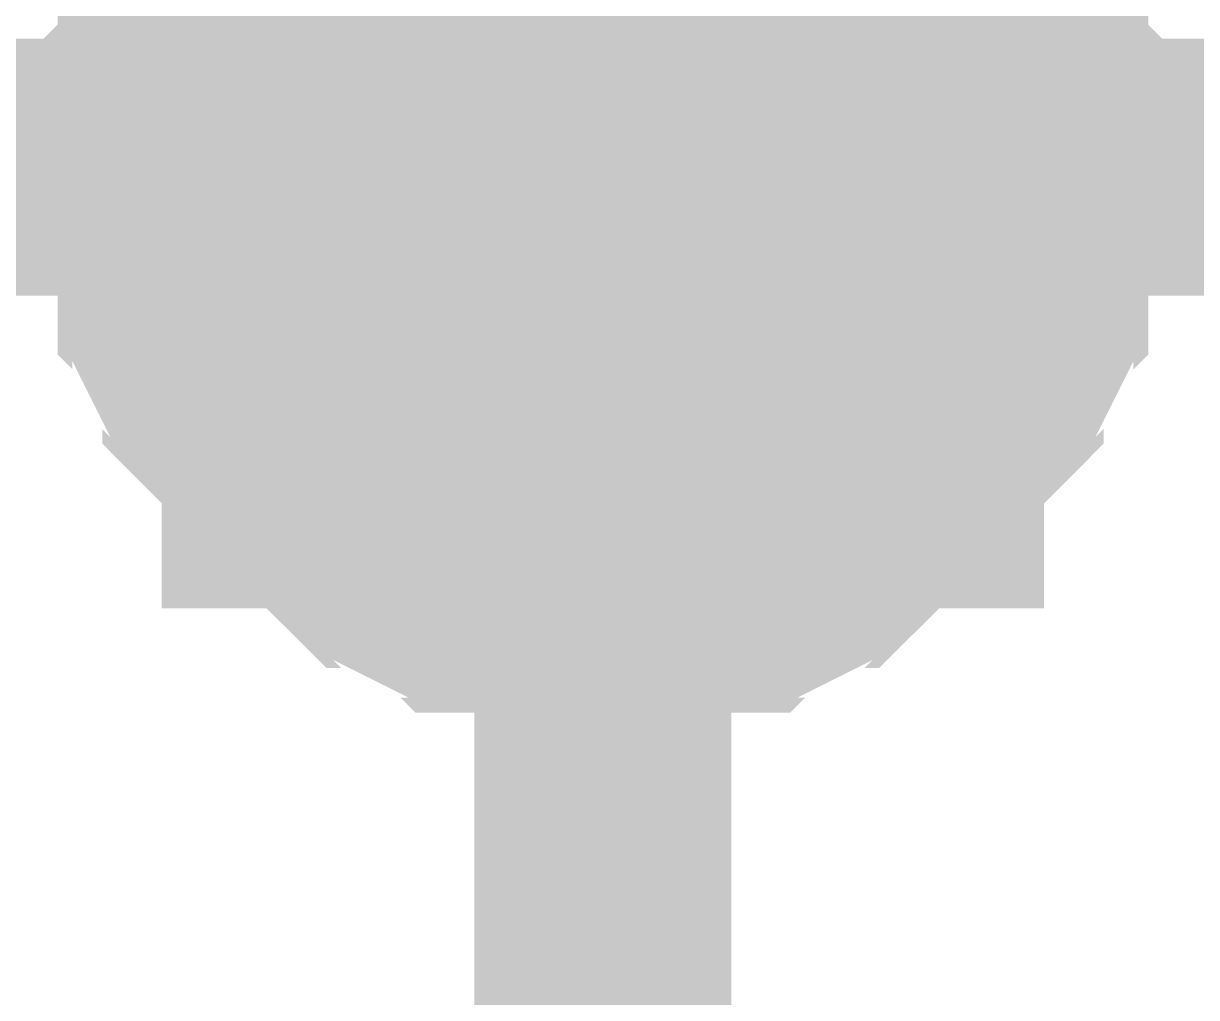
# Model space of a CAD drawing. Extents: x 0 to 594, y 0 to 420.
# Drawn here: x 44.454 to 45.822, y 106.516 to 107.652 of the extents above; entities that cross this region are included whole.
import ezdxf

# ---------------------------------------------------------------- set-up
doc = ezdxf.new("R2010")
doc.units = 0
doc.layers.add('SHEET', color=255, linetype='CONTINUOUS')

msp = doc.modelspace()

# ---------------------------------------------------------------- linework, layer by layer
at = {"layer": 'SHEET'}
for points, const_width in [([(45.13, 107.4843), (45.13, 110.0381)], 0.2997), ([(44.6264, 107.4843), (44.6264, 107.519), (44.6264, 107.5364), (44.6264, 107.5711), (44.6438, 107.5885), (44.6438, 107.6233), (44.6438, 107.6406), (44.6611, 107.658), (44.6611, 107.6928), (44.6785, 107.7101), (44.6959, 107.7275), (44.6959, 107.7622), (44.7132, 107.7796), (44.7306, 107.797), (44.748, 107.8144)], 0.2997), ([(44.6264, 107.4843), (44.6264, 107.519), (44.6264, 107.5364), (44.6264, 107.5711), (44.6438, 107.5885), (44.6438, 107.6233), (44.6438, 107.6406), (44.6611, 107.658), (44.6611, 107.6928), (44.6785, 107.7101), (44.6959, 107.7275), (44.6959, 107.7622), (44.7132, 107.7796), (44.7306, 107.797), (44.748, 107.8144)], 0.2997), ([(44.6264, 107.4843), (44.6264, 107.519), (44.6264, 107.5364), (44.6264, 107.5711), (44.6438, 107.5885), (44.6438, 107.6233), (44.6438, 107.6406), (44.6611, 107.658), (44.6611, 107.6928), (44.6785, 107.7101), (44.6959, 107.7275), (44.6959, 107.7622), (44.7132, 107.7796), (44.7306, 107.797), (44.748, 107.8144)], 0.2997), ([(44.6264, 107.4843), (44.6264, 107.519), (44.6264, 107.5364), (44.6264, 107.5711), (44.6438, 107.5885), (44.6438, 107.6233), (44.6438, 107.6406), (44.6611, 107.658), (44.6611, 107.6928), (44.6785, 107.7101), (44.6959, 107.7275), (44.6959, 107.7622), (44.7132, 107.7796), (44.7306, 107.797), (44.748, 107.8144)], 0.2997), ([(44.6264, 107.4843), (44.6264, 107.519), (44.6264, 107.5364), (44.6264, 107.5711), (44.6438, 107.5885), (44.6438, 107.6233), (44.6438, 107.6406), (44.6611, 107.658), (44.6611, 107.6928), (44.6785, 107.7101), (44.6959, 107.7275), (44.6959, 107.7622), (44.7132, 107.7796), (44.7306, 107.797), (44.748, 107.8144)], 0.2997), ([(44.6264, 107.4843), (44.6264, 107.519), (44.6264, 107.5364), (44.6264, 107.5711), (44.6438, 107.5885), (44.6438, 107.6233), (44.6438, 107.6406), (44.6611, 107.658), (44.6611, 107.6928), (44.6785, 107.7101), (44.6959, 107.7275), (44.6959, 107.7622), (44.7132, 107.7796), (44.7306, 107.797), (44.748, 107.8144)], 0.2997), ([(44.6264, 107.4843), (44.6264, 107.519), (44.6264, 107.5364), (44.6264, 107.5711), (44.6438, 107.5885), (44.6438, 107.6233), (44.6438, 107.6406), (44.6611, 107.658), (44.6611, 107.6928), (44.6785, 107.7101), (44.6959, 107.7275), (44.6959, 107.7622), (44.7132, 107.7796), (44.7306, 107.797), (44.748, 107.8144)], 0.2997), ([(44.6264, 107.4843), (44.6264, 107.519), (44.6264, 107.5364), (44.6264, 107.5711), (44.6438, 107.5885), (44.6438, 107.6233), (44.6438, 107.6406), (44.6611, 107.658), (44.6611, 107.6928), (44.6785, 107.7101), (44.6959, 107.7275), (44.6959, 107.7622), (44.7132, 107.7796), (44.7306, 107.797), (44.748, 107.8144)], 0.2997), ([(44.6264, 107.4843), (44.6264, 107.519), (44.6264, 107.5364), (44.6264, 107.5711), (44.6438, 107.5885), (44.6438, 107.6233), (44.6438, 107.6406), (44.6611, 107.658), (44.6611, 107.6928), (44.6785, 107.7101), (44.6959, 107.7275), (44.6959, 107.7622), (44.7132, 107.7796), (44.7306, 107.797), (44.748, 107.8144)], 0.2997), ([(45.512, 107.8144), (45.5293, 107.797), (45.5467, 107.7796), (45.5641, 107.7622), (45.5641, 107.7275), (45.5814, 107.7101), (45.5988, 107.6928), (45.5988, 107.658), (45.6162, 107.6406), (45.6162, 107.6233), (45.6162, 107.5885), (45.6335, 107.5711), (45.6335, 107.5364), (45.6335, 107.519), (45.6335, 107.4843)], 0.2997), ([(45.512, 107.8144), (45.5293, 107.797), (45.5467, 107.7796), (45.5641, 107.7622), (45.5641, 107.7275), (45.5814, 107.7101), (45.5988, 107.6928), (45.5988, 107.658), (45.6162, 107.6406), (45.6162, 107.6233), (45.6162, 107.5885), (45.6335, 107.5711), (45.6335, 107.5364), (45.6335, 107.519), (45.6335, 107.4843)], 0.2997), ([(45.512, 107.8144), (45.5293, 107.797), (45.5467, 107.7796), (45.5641, 107.7622), (45.5641, 107.7275), (45.5814, 107.7101), (45.5988, 107.6928), (45.5988, 107.658), (45.6162, 107.6406), (45.6162, 107.6233), (45.6162, 107.5885), (45.6335, 107.5711), (45.6335, 107.5364), (45.6335, 107.519), (45.6335, 107.4843)], 0.2997), ([(45.512, 107.8144), (45.5293, 107.797), (45.5467, 107.7796), (45.5641, 107.7622), (45.5641, 107.7275), (45.5814, 107.7101), (45.5988, 107.6928), (45.5988, 107.658), (45.6162, 107.6406), (45.6162, 107.6233), (45.6162, 107.5885), (45.6335, 107.5711), (45.6335, 107.5364), (45.6335, 107.519), (45.6335, 107.4843)], 0.2997), ([(45.512, 107.8144), (45.5293, 107.797), (45.5467, 107.7796), (45.5641, 107.7622), (45.5641, 107.7275), (45.5814, 107.7101), (45.5988, 107.6928), (45.5988, 107.658), (45.6162, 107.6406), (45.6162, 107.6233), (45.6162, 107.5885), (45.6335, 107.5711), (45.6335, 107.5364), (45.6335, 107.519), (45.6335, 107.4843)], 0.2997), ([(45.512, 107.8144), (45.5293, 107.797), (45.5467, 107.7796), (45.5641, 107.7622), (45.5641, 107.7275), (45.5814, 107.7101), (45.5988, 107.6928), (45.5988, 107.658), (45.6162, 107.6406), (45.6162, 107.6233), (45.6162, 107.5885), (45.6335, 107.5711), (45.6335, 107.5364), (45.6335, 107.519), (45.6335, 107.4843)], 0.2997), ([(45.512, 107.8144), (45.5293, 107.797), (45.5467, 107.7796), (45.5641, 107.7622), (45.5641, 107.7275), (45.5814, 107.7101), (45.5988, 107.6928), (45.5988, 107.658), (45.6162, 107.6406), (45.6162, 107.6233), (45.6162, 107.5885), (45.6335, 107.5711), (45.6335, 107.5364), (45.6335, 107.519), (45.6335, 107.4843)], 0.2997), ([(45.512, 107.8144), (45.5293, 107.797), (45.5467, 107.7796), (45.5641, 107.7622), (45.5641, 107.7275), (45.5814, 107.7101), (45.5988, 107.6928), (45.5988, 107.658), (45.6162, 107.6406), (45.6162, 107.6233), (45.6162, 107.5885), (45.6335, 107.5711), (45.6335, 107.5364), (45.6335, 107.519), (45.6335, 107.4843)], 0.2997), ([(45.512, 107.8144), (45.5293, 107.797), (45.5467, 107.7796), (45.5641, 107.7622), (45.5641, 107.7275), (45.5814, 107.7101), (45.5988, 107.6928), (45.5988, 107.658), (45.6162, 107.6406), (45.6162, 107.6233), (45.6162, 107.5885), (45.6335, 107.5711), (45.6335, 107.5364), (45.6335, 107.519), (45.6335, 107.4843)], 0.2997), ([(44.6264, 107.4843), (44.6264, 107.519), (44.6264, 107.5364), (44.6264, 107.5711), (44.6438, 107.5885), (44.6438, 107.6233), (44.6438, 107.6406), (44.6611, 107.658), (44.6611, 107.6928), (44.6785, 107.7101)], 0.0991), ([(44.6264, 107.4843), (44.6264, 107.519), (44.6264, 107.5364), (44.6264, 107.5711), (44.6438, 107.5885), (44.6438, 107.6233), (44.6438, 107.6406), (44.6611, 107.658), (44.6611, 107.6928), (44.6785, 107.7101)], 0.0991), ([(44.6264, 107.4843), (44.6264, 107.519), (44.6264, 107.5364), (44.6264, 107.5711), (44.6438, 107.5885), (44.6438, 107.6233), (44.6438, 107.6406), (44.6611, 107.658), (44.6611, 107.6928), (44.6785, 107.7101)], 0.0991), ([(44.6264, 107.4843), (44.6264, 107.519), (44.6264, 107.5364), (44.6264, 107.5711), (44.6438, 107.5885), (44.6438, 107.6233), (44.6438, 107.6406), (44.6611, 107.658), (44.6611, 107.6928), (44.6785, 107.7101)], 0.0991), ([(44.6264, 107.4843), (44.6264, 107.519), (44.6264, 107.5364), (44.6264, 107.5711), (44.6438, 107.5885), (44.6438, 107.6233), (44.6438, 107.6406), (44.6611, 107.658), (44.6611, 107.6928), (44.6785, 107.7101)], 0.0991), ([(44.6264, 107.4843), (44.6264, 107.519), (44.6264, 107.5364), (44.6264, 107.5711), (44.6438, 107.5885), (44.6438, 107.6233), (44.6438, 107.6406), (44.6611, 107.658), (44.6611, 107.6928), (44.6785, 107.7101)], 0.0991), ([(44.6264, 107.4843), (44.6264, 107.519), (44.6264, 107.5364), (44.6264, 107.5711), (44.6438, 107.5885), (44.6438, 107.6233), (44.6438, 107.6406), (44.6611, 107.658), (44.6611, 107.6928), (44.6785, 107.7101)], 0.0991), ([(44.6264, 107.4843), (44.6264, 107.519), (44.6264, 107.5364), (44.6264, 107.5711), (44.6438, 107.5885), (44.6438, 107.6233), (44.6438, 107.6406), (44.6611, 107.658), (44.6611, 107.6928), (44.6785, 107.7101)], 0.0991), ([(44.6264, 107.4843), (44.6264, 107.519), (44.6264, 107.5364), (44.6264, 107.5711), (44.6438, 107.5885), (44.6438, 107.6233), (44.6438, 107.6406), (44.6611, 107.658), (44.6611, 107.6928), (44.6785, 107.7101)], 0.0991), ([(45.5814, 107.7101), (45.5988, 107.6928), (45.5988, 107.658), (45.6162, 107.6406), (45.6162, 107.6233), (45.6162, 107.5885), (45.6335, 107.5711), (45.6335, 107.5364), (45.6335, 107.519), (45.6335, 107.4843)], 0.0991), ([(45.5814, 107.7101), (45.5988, 107.6928), (45.5988, 107.658), (45.6162, 107.6406), (45.6162, 107.6233), (45.6162, 107.5885), (45.6335, 107.5711), (45.6335, 107.5364), (45.6335, 107.519), (45.6335, 107.4843)], 0.0991), ([(45.5814, 107.7101), (45.5988, 107.6928), (45.5988, 107.658), (45.6162, 107.6406), (45.6162, 107.6233), (45.6162, 107.5885), (45.6335, 107.5711), (45.6335, 107.5364), (45.6335, 107.519), (45.6335, 107.4843)], 0.0991), ([(45.5814, 107.7101), (45.5988, 107.6928), (45.5988, 107.658), (45.6162, 107.6406), (45.6162, 107.6233), (45.6162, 107.5885), (45.6335, 107.5711), (45.6335, 107.5364), (45.6335, 107.519), (45.6335, 107.4843)], 0.0991), ([(45.5814, 107.7101), (45.5988, 107.6928), (45.5988, 107.658), (45.6162, 107.6406), (45.6162, 107.6233), (45.6162, 107.5885), (45.6335, 107.5711), (45.6335, 107.5364), (45.6335, 107.519), (45.6335, 107.4843)], 0.0991), ([(45.5814, 107.7101), (45.5988, 107.6928), (45.5988, 107.658), (45.6162, 107.6406), (45.6162, 107.6233), (45.6162, 107.5885), (45.6335, 107.5711), (45.6335, 107.5364), (45.6335, 107.519), (45.6335, 107.4843)], 0.0991), ([(45.5814, 107.7101), (45.5988, 107.6928), (45.5988, 107.658), (45.6162, 107.6406), (45.6162, 107.6233), (45.6162, 107.5885), (45.6335, 107.5711), (45.6335, 107.5364), (45.6335, 107.519), (45.6335, 107.4843)], 0.0991), ([(45.5814, 107.7101), (45.5988, 107.6928), (45.5988, 107.658), (45.6162, 107.6406), (45.6162, 107.6233), (45.6162, 107.5885), (45.6335, 107.5711), (45.6335, 107.5364), (45.6335, 107.519), (45.6335, 107.4843)], 0.0991), ([(45.5814, 107.7101), (45.5988, 107.6928), (45.5988, 107.658), (45.6162, 107.6406), (45.6162, 107.6233), (45.6162, 107.5885), (45.6335, 107.5711), (45.6335, 107.5364), (45.6335, 107.519), (45.6335, 107.4843)], 0.0991), ([(45.13, 107.4843), (30.1272, 107.4843), (30.1272, 89.9901)], 0.2997), ([(45.13, 106.9805), (45.1126, 106.9805), (45.0779, 106.9805), (45.0605, 106.9805), (45.0258, 106.9978), (45.0084, 106.9978), (44.9737, 106.9978), (44.9563, 107.0152), (44.939, 107.0152), (44.9042, 107.0326), (44.8869, 107.05), (44.8695, 107.05), (44.8521, 107.0673), (44.8348, 107.0847), (44.8174, 107.1021), (44.8, 107.1195), (44.7653, 107.1195), (44.7653, 107.1542), (44.748, 107.1716), (44.7306, 107.1889), (44.7132, 107.2063), (44.6959, 107.2237), (44.6959, 107.2411), (44.6785, 107.2584), (44.6611, 107.2932), (44.6611, 107.3106), (44.6438, 107.3279), (44.6438, 107.3627), (44.6438, 107.38), (44.6264, 107.4148), (44.6264, 107.4322), (44.6264, 107.4669), (44.6264, 107.4843)], 0.2997), ([(44.6264, 107.4843), (44.6264, 107.4843)], 0.2997), ([(45.13, 106.9805), (45.1126, 106.9805), (45.0779, 106.9805), (45.0605, 106.9805), (45.0258, 106.9978), (45.0084, 106.9978), (44.9737, 106.9978), (44.9563, 107.0152), (44.939, 107.0152), (44.9042, 107.0326), (44.8869, 107.05), (44.8695, 107.05), (44.8521, 107.0673), (44.8348, 107.0847), (44.8174, 107.1021), (44.8, 107.1195), (44.7653, 107.1195), (44.7653, 107.1542), (44.748, 107.1716), (44.7306, 107.1889), (44.7132, 107.2063), (44.6959, 107.2237), (44.6959, 107.2411), (44.6785, 107.2584), (44.6611, 107.2932), (44.6611, 107.3106), (44.6438, 107.3279), (44.6438, 107.3627), (44.6438, 107.38), (44.6264, 107.4148), (44.6264, 107.4322), (44.6264, 107.4669), (44.6264, 107.4843)], 0.2997), ([(44.6264, 107.4843), (44.6264, 107.4843)], 0.2997), ([(45.13, 106.9805), (45.1126, 106.9805), (45.0779, 106.9805), (45.0605, 106.9805), (45.0258, 106.9978), (45.0084, 106.9978), (44.9737, 106.9978), (44.9563, 107.0152), (44.939, 107.0152), (44.9042, 107.0326), (44.8869, 107.05), (44.8695, 107.05), (44.8521, 107.0673), (44.8348, 107.0847), (44.8174, 107.1021), (44.8, 107.1195), (44.7653, 107.1195), (44.7653, 107.1542), (44.748, 107.1716), (44.7306, 107.1889), (44.7132, 107.2063), (44.6959, 107.2237), (44.6959, 107.2411), (44.6785, 107.2584), (44.6611, 107.2932), (44.6611, 107.3106), (44.6438, 107.3279), (44.6438, 107.3627), (44.6438, 107.38), (44.6264, 107.4148), (44.6264, 107.4322), (44.6264, 107.4669), (44.6264, 107.4843)], 0.2997), ([(44.6264, 107.4843), (44.6264, 107.4843)], 0.2997), ([(45.13, 106.9805), (45.1126, 106.9805), (45.0779, 106.9805), (45.0605, 106.9805), (45.0258, 106.9978), (45.0084, 106.9978), (44.9737, 106.9978), (44.9563, 107.0152), (44.939, 107.0152), (44.9042, 107.0326), (44.8869, 107.05), (44.8695, 107.05), (44.8521, 107.0673), (44.8348, 107.0847), (44.8174, 107.1021), (44.8, 107.1195), (44.7653, 107.1195), (44.7653, 107.1542), (44.748, 107.1716), (44.7306, 107.1889), (44.7132, 107.2063), (44.6959, 107.2237), (44.6959, 107.2411), (44.6785, 107.2584), (44.6611, 107.2932), (44.6611, 107.3106), (44.6438, 107.3279), (44.6438, 107.3627), (44.6438, 107.38), (44.6264, 107.4148), (44.6264, 107.4322), (44.6264, 107.4669), (44.6264, 107.4843)], 0.2997), ([(44.6264, 107.4843), (44.6264, 107.4843)], 0.2997), ([(45.13, 106.9805), (45.1126, 106.9805), (45.0779, 106.9805), (45.0605, 106.9805), (45.0258, 106.9978), (45.0084, 106.9978), (44.9737, 106.9978), (44.9563, 107.0152), (44.939, 107.0152), (44.9042, 107.0326), (44.8869, 107.05), (44.8695, 107.05), (44.8521, 107.0673), (44.8348, 107.0847), (44.8174, 107.1021), (44.8, 107.1195), (44.7653, 107.1195), (44.7653, 107.1542), (44.748, 107.1716), (44.7306, 107.1889), (44.7132, 107.2063), (44.6959, 107.2237), (44.6959, 107.2411), (44.6785, 107.2584), (44.6611, 107.2932), (44.6611, 107.3106), (44.6438, 107.3279), (44.6438, 107.3627), (44.6438, 107.38), (44.6264, 107.4148), (44.6264, 107.4322), (44.6264, 107.4669), (44.6264, 107.4843)], 0.2997), ([(44.6264, 107.4843), (44.6264, 107.4843)], 0.2997), ([(45.13, 106.9805), (45.1126, 106.9805), (45.0779, 106.9805), (45.0605, 106.9805), (45.0258, 106.9978), (45.0084, 106.9978), (44.9737, 106.9978), (44.9563, 107.0152), (44.939, 107.0152), (44.9042, 107.0326), (44.8869, 107.05), (44.8695, 107.05), (44.8521, 107.0673), (44.8348, 107.0847), (44.8174, 107.1021), (44.8, 107.1195), (44.7653, 107.1195), (44.7653, 107.1542), (44.748, 107.1716), (44.7306, 107.1889), (44.7132, 107.2063), (44.6959, 107.2237), (44.6959, 107.2411), (44.6785, 107.2584), (44.6611, 107.2932), (44.6611, 107.3106), (44.6438, 107.3279), (44.6438, 107.3627), (44.6438, 107.38), (44.6264, 107.4148), (44.6264, 107.4322), (44.6264, 107.4669), (44.6264, 107.4843)], 0.2997), ([(44.6264, 107.4843), (44.6264, 107.4843)], 0.2997), ([(45.13, 106.9805), (45.1126, 106.9805), (45.0779, 106.9805), (45.0605, 106.9805), (45.0258, 106.9978), (45.0084, 106.9978), (44.9737, 106.9978), (44.9563, 107.0152), (44.939, 107.0152), (44.9042, 107.0326), (44.8869, 107.05), (44.8695, 107.05), (44.8521, 107.0673), (44.8348, 107.0847), (44.8174, 107.1021), (44.8, 107.1195), (44.7653, 107.1195), (44.7653, 107.1542), (44.748, 107.1716), (44.7306, 107.1889), (44.7132, 107.2063), (44.6959, 107.2237), (44.6959, 107.2411), (44.6785, 107.2584), (44.6611, 107.2932), (44.6611, 107.3106), (44.6438, 107.3279), (44.6438, 107.3627), (44.6438, 107.38), (44.6264, 107.4148), (44.6264, 107.4322), (44.6264, 107.4669), (44.6264, 107.4843)], 0.2997), ([(44.6264, 107.4843), (44.6264, 107.4843)], 0.2997), ([(45.13, 106.9805), (45.1126, 106.9805), (45.0779, 106.9805), (45.0605, 106.9805), (45.0258, 106.9978), (45.0084, 106.9978), (44.9737, 106.9978), (44.9563, 107.0152), (44.939, 107.0152), (44.9042, 107.0326), (44.8869, 107.05), (44.8695, 107.05), (44.8521, 107.0673), (44.8348, 107.0847), (44.8174, 107.1021), (44.8, 107.1195), (44.7653, 107.1195), (44.7653, 107.1542), (44.748, 107.1716), (44.7306, 107.1889), (44.7132, 107.2063), (44.6959, 107.2237), (44.6959, 107.2411), (44.6785, 107.2584), (44.6611, 107.2932), (44.6611, 107.3106), (44.6438, 107.3279), (44.6438, 107.3627), (44.6438, 107.38), (44.6264, 107.4148), (44.6264, 107.4322), (44.6264, 107.4669), (44.6264, 107.4843)], 0.2997), ([(44.6264, 107.4843), (44.6264, 107.4843)], 0.2997), ([(45.13, 106.9805), (45.1126, 106.9805), (45.0779, 106.9805), (45.0605, 106.9805), (45.0258, 106.9978), (45.0084, 106.9978), (44.9737, 106.9978), (44.9563, 107.0152), (44.939, 107.0152), (44.9042, 107.0326), (44.8869, 107.05), (44.8695, 107.05), (44.8521, 107.0673), (44.8348, 107.0847), (44.8174, 107.1021), (44.8, 107.1195), (44.7653, 107.1195), (44.7653, 107.1542), (44.748, 107.1716), (44.7306, 107.1889), (44.7132, 107.2063), (44.6959, 107.2237), (44.6959, 107.2411), (44.6785, 107.2584), (44.6611, 107.2932), (44.6611, 107.3106), (44.6438, 107.3279), (44.6438, 107.3627), (44.6438, 107.38), (44.6264, 107.4148), (44.6264, 107.4322), (44.6264, 107.4669), (44.6264, 107.4843)], 0.2997), ([(44.6264, 107.4843), (44.6264, 107.4843)], 0.2997), ([(45.6335, 107.4843), (45.6335, 107.4669), (45.6335, 107.4322), (45.6335, 107.4148), (45.6162, 107.38), (45.6162, 107.3627), (45.6162, 107.3279), (45.5988, 107.3106), (45.5988, 107.2932), (45.5814, 107.2584), (45.5641, 107.2411), (45.5641, 107.2237), (45.5467, 107.2063), (45.5293, 107.1889), (45.512, 107.1716), (45.4946, 107.1542), (45.4946, 107.1195), (45.4599, 107.1195), (45.4425, 107.1021), (45.4252, 107.0847), (45.4078, 107.0673), (45.3904, 107.05), (45.3731, 107.05), (45.3557, 107.0326), (45.321, 107.0152), (45.3036, 107.0152), (45.2862, 106.9978), (45.2515, 106.9978), (45.2342, 106.9978), (45.1994, 106.9805), (45.1821, 106.9805), (45.1473, 106.9805), (45.13, 106.9805)], 0.2997), ([(45.6335, 107.4843), (45.6335, 107.4669), (45.6335, 107.4322), (45.6335, 107.4148), (45.6162, 107.38), (45.6162, 107.3627), (45.6162, 107.3279), (45.5988, 107.3106), (45.5988, 107.2932), (45.5814, 107.2584), (45.5641, 107.2411), (45.5641, 107.2237), (45.5467, 107.2063), (45.5293, 107.1889), (45.512, 107.1716), (45.4946, 107.1542), (45.4946, 107.1195), (45.4599, 107.1195), (45.4425, 107.1021), (45.4252, 107.0847), (45.4078, 107.0673), (45.3904, 107.05), (45.3731, 107.05), (45.3557, 107.0326), (45.321, 107.0152), (45.3036, 107.0152), (45.2862, 106.9978), (45.2515, 106.9978), (45.2342, 106.9978), (45.1994, 106.9805), (45.1821, 106.9805), (45.1473, 106.9805), (45.13, 106.9805)], 0.2997), ([(45.13, 102.4983), (45.13, 107.4843)], 0.2997), ([(45.6335, 107.4843), (45.6335, 107.4669), (45.6335, 107.4322), (45.6335, 107.4148), (45.6162, 107.38), (45.6162, 107.3627), (45.6162, 107.3279), (45.5988, 107.3106), (45.5988, 107.2932), (45.5814, 107.2584), (45.5641, 107.2411), (45.5641, 107.2237), (45.5467, 107.2063), (45.5293, 107.1889), (45.512, 107.1716), (45.4946, 107.1542), (45.4946, 107.1195), (45.4599, 107.1195), (45.4425, 107.1021), (45.4252, 107.0847), (45.4078, 107.0673), (45.3904, 107.05), (45.3731, 107.05), (45.3557, 107.0326), (45.321, 107.0152), (45.3036, 107.0152), (45.2862, 106.9978), (45.2515, 106.9978), (45.2342, 106.9978), (45.1994, 106.9805), (45.1821, 106.9805), (45.1473, 106.9805), (45.13, 106.9805)], 0.2997), ([(45.6335, 107.4843), (45.6335, 107.4669), (45.6335, 107.4322), (45.6335, 107.4148), (45.6162, 107.38), (45.6162, 107.3627), (45.6162, 107.3279), (45.5988, 107.3106), (45.5988, 107.2932), (45.5814, 107.2584), (45.5641, 107.2411), (45.5641, 107.2237), (45.5467, 107.2063), (45.5293, 107.1889), (45.512, 107.1716), (45.4946, 107.1542), (45.4946, 107.1195), (45.4599, 107.1195), (45.4425, 107.1021), (45.4252, 107.0847), (45.4078, 107.0673), (45.3904, 107.05), (45.3731, 107.05), (45.3557, 107.0326), (45.321, 107.0152), (45.3036, 107.0152), (45.2862, 106.9978), (45.2515, 106.9978), (45.2342, 106.9978), (45.1994, 106.9805), (45.1821, 106.9805), (45.1473, 106.9805), (45.13, 106.9805)], 0.2997), ([(45.13, 107.4843), (60.1154, 107.4843), (77.6187, 107.4843)], 0.2997), ([(45.6335, 107.4843), (45.6335, 107.4669), (45.6335, 107.4322), (45.6335, 107.4148), (45.6162, 107.38), (45.6162, 107.3627), (45.6162, 107.3279), (45.5988, 107.3106), (45.5988, 107.2932), (45.5814, 107.2584), (45.5641, 107.2411), (45.5641, 107.2237), (45.5467, 107.2063), (45.5293, 107.1889), (45.512, 107.1716), (45.4946, 107.1542), (45.4946, 107.1195), (45.4599, 107.1195), (45.4425, 107.1021), (45.4252, 107.0847), (45.4078, 107.0673), (45.3904, 107.05), (45.3731, 107.05), (45.3557, 107.0326), (45.321, 107.0152), (45.3036, 107.0152), (45.2862, 106.9978), (45.2515, 106.9978), (45.2342, 106.9978), (45.1994, 106.9805), (45.1821, 106.9805), (45.1473, 106.9805), (45.13, 106.9805)], 0.2997), ([(45.6335, 107.4843), (45.6335, 107.4669), (45.6335, 107.4322), (45.6335, 107.4148), (45.6162, 107.38), (45.6162, 107.3627), (45.6162, 107.3279), (45.5988, 107.3106), (45.5988, 107.2932), (45.5814, 107.2584), (45.5641, 107.2411), (45.5641, 107.2237), (45.5467, 107.2063), (45.5293, 107.1889), (45.512, 107.1716), (45.4946, 107.1542), (45.4946, 107.1195), (45.4599, 107.1195), (45.4425, 107.1021), (45.4252, 107.0847), (45.4078, 107.0673), (45.3904, 107.05), (45.3731, 107.05), (45.3557, 107.0326), (45.321, 107.0152), (45.3036, 107.0152), (45.2862, 106.9978), (45.2515, 106.9978), (45.2342, 106.9978), (45.1994, 106.9805), (45.1821, 106.9805), (45.1473, 106.9805), (45.13, 106.9805)], 0.2997), ([(45.6335, 107.4843), (45.6335, 107.4669), (45.6335, 107.4322), (45.6335, 107.4148), (45.6162, 107.38), (45.6162, 107.3627), (45.6162, 107.3279), (45.5988, 107.3106), (45.5988, 107.2932), (45.5814, 107.2584), (45.5641, 107.2411), (45.5641, 107.2237), (45.5467, 107.2063), (45.5293, 107.1889), (45.512, 107.1716), (45.4946, 107.1542), (45.4946, 107.1195), (45.4599, 107.1195), (45.4425, 107.1021), (45.4252, 107.0847), (45.4078, 107.0673), (45.3904, 107.05), (45.3731, 107.05), (45.3557, 107.0326), (45.321, 107.0152), (45.3036, 107.0152), (45.2862, 106.9978), (45.2515, 106.9978), (45.2342, 106.9978), (45.1994, 106.9805), (45.1821, 106.9805), (45.1473, 106.9805), (45.13, 106.9805)], 0.2997), ([(45.6335, 107.4843), (45.6335, 107.4669), (45.6335, 107.4322), (45.6335, 107.4148), (45.6162, 107.38), (45.6162, 107.3627), (45.6162, 107.3279), (45.5988, 107.3106), (45.5988, 107.2932), (45.5814, 107.2584), (45.5641, 107.2411), (45.5641, 107.2237), (45.5467, 107.2063), (45.5293, 107.1889), (45.512, 107.1716), (45.4946, 107.1542), (45.4946, 107.1195), (45.4599, 107.1195), (45.4425, 107.1021), (45.4252, 107.0847), (45.4078, 107.0673), (45.3904, 107.05), (45.3731, 107.05), (45.3557, 107.0326), (45.321, 107.0152), (45.3036, 107.0152), (45.2862, 106.9978), (45.2515, 106.9978), (45.2342, 106.9978), (45.1994, 106.9805), (45.1821, 106.9805), (45.1473, 106.9805), (45.13, 106.9805)], 0.2997), ([(45.6335, 107.4843), (45.6335, 107.4669), (45.6335, 107.4322), (45.6335, 107.4148), (45.6162, 107.38), (45.6162, 107.3627), (45.6162, 107.3279), (45.5988, 107.3106), (45.5988, 107.2932), (45.5814, 107.2584), (45.5641, 107.2411), (45.5641, 107.2237), (45.5467, 107.2063), (45.5293, 107.1889), (45.512, 107.1716), (45.4946, 107.1542), (45.4946, 107.1195), (45.4599, 107.1195), (45.4425, 107.1021), (45.4252, 107.0847), (45.4078, 107.0673), (45.3904, 107.05), (45.3731, 107.05), (45.3557, 107.0326), (45.321, 107.0152), (45.3036, 107.0152), (45.2862, 106.9978), (45.2515, 106.9978), (45.2342, 106.9978), (45.1994, 106.9805), (45.1821, 106.9805), (45.1473, 106.9805), (45.13, 106.9805)], 0.2997), ([(45.6335, 107.4843), (45.6335, 107.4843), (45.6335, 107.4843), (45.6335, 107.4843), (45.6335, 107.4843), (45.6335, 107.4843), (45.6335, 107.4843), (45.6335, 107.4843), (45.6335, 107.4843), (45.6335, 107.4843), (45.6335, 107.4843), (45.6335, 107.4843), (45.6335, 107.4843), (45.6335, 107.4843), (45.6335, 107.4843), (45.6335, 107.4843), (45.6335, 107.4843), (45.6335, 107.4843), (45.6335, 107.4843), (45.6335, 107.4843), (45.6335, 107.4843), (45.6335, 107.4843), (45.6335, 107.4843), (45.6335, 107.4843), (45.6335, 107.4843), (45.6335, 107.4843), (45.6335, 107.4843), (45.6335, 107.4843), (45.6335, 107.4843), (45.6335, 107.4843), (45.6335, 107.4843), (45.6335, 107.4843), (45.6335, 107.4843)], 0.2997), ([(45.6335, 107.4843), (45.6335, 107.4843)], 0.2997), ([(45.6335, 107.4843), (45.6335, 107.4843), (45.6335, 107.4843), (45.6335, 107.4843), (45.6335, 107.4843), (45.6335, 107.4843), (45.6335, 107.4843), (45.6335, 107.4843), (45.6335, 107.4843), (45.6335, 107.4843), (45.6335, 107.4843), (45.6335, 107.4843), (45.6335, 107.4843), (45.6335, 107.4843), (45.6335, 107.4843), (45.6335, 107.4843), (45.6335, 107.4843), (45.6335, 107.4843), (45.6335, 107.4843), (45.6335, 107.4843), (45.6335, 107.4843), (45.6335, 107.4843), (45.6335, 107.4843), (45.6335, 107.4843), (45.6335, 107.4843), (45.6335, 107.4843), (45.6335, 107.4843), (45.6335, 107.4843), (45.6335, 107.4843), (45.6335, 107.4843), (45.6335, 107.4843), (45.6335, 107.4843), (45.6335, 107.4843)], 0.2997), ([(45.6335, 107.4843), (45.6335, 107.4843)], 0.2997), ([(45.6335, 107.4843), (45.6335, 107.4843), (45.6335, 107.4843), (45.6335, 107.4843), (45.6335, 107.4843), (45.6335, 107.4843), (45.6335, 107.4843), (45.6335, 107.4843), (45.6335, 107.4843), (45.6335, 107.4843), (45.6335, 107.4843), (45.6335, 107.4843), (45.6335, 107.4843), (45.6335, 107.4843), (45.6335, 107.4843), (45.6335, 107.4843), (45.6335, 107.4843), (45.6335, 107.4843), (45.6335, 107.4843), (45.6335, 107.4843), (45.6335, 107.4843), (45.6335, 107.4843), (45.6335, 107.4843), (45.6335, 107.4843), (45.6335, 107.4843), (45.6335, 107.4843), (45.6335, 107.4843), (45.6335, 107.4843), (45.6335, 107.4843), (45.6335, 107.4843), (45.6335, 107.4843), (45.6335, 107.4843), (45.6335, 107.4843)], 0.2997), ([(45.6335, 107.4843), (45.6335, 107.4843)], 0.2997), ([(45.6335, 107.4843), (45.6335, 107.4843), (45.6335, 107.4843), (45.6335, 107.4843), (45.6335, 107.4843), (45.6335, 107.4843), (45.6335, 107.4843), (45.6335, 107.4843), (45.6335, 107.4843), (45.6335, 107.4843), (45.6335, 107.4843), (45.6335, 107.4843), (45.6335, 107.4843), (45.6335, 107.4843), (45.6335, 107.4843), (45.6335, 107.4843), (45.6335, 107.4843), (45.6335, 107.4843), (45.6335, 107.4843), (45.6335, 107.4843), (45.6335, 107.4843), (45.6335, 107.4843), (45.6335, 107.4843), (45.6335, 107.4843), (45.6335, 107.4843), (45.6335, 107.4843), (45.6335, 107.4843), (45.6335, 107.4843), (45.6335, 107.4843), (45.6335, 107.4843), (45.6335, 107.4843), (45.6335, 107.4843), (45.6335, 107.4843)], 0.2997), ([(45.6335, 107.4843), (45.6335, 107.4843)], 0.2997), ([(45.6335, 107.4843), (45.6335, 107.4843), (45.6335, 107.4843), (45.6335, 107.4843), (45.6335, 107.4843), (45.6335, 107.4843), (45.6335, 107.4843), (45.6335, 107.4843), (45.6335, 107.4843), (45.6335, 107.4843), (45.6335, 107.4843), (45.6335, 107.4843), (45.6335, 107.4843), (45.6335, 107.4843), (45.6335, 107.4843), (45.6335, 107.4843), (45.6335, 107.4843), (45.6335, 107.4843), (45.6335, 107.4843), (45.6335, 107.4843), (45.6335, 107.4843), (45.6335, 107.4843), (45.6335, 107.4843), (45.6335, 107.4843), (45.6335, 107.4843), (45.6335, 107.4843), (45.6335, 107.4843), (45.6335, 107.4843), (45.6335, 107.4843), (45.6335, 107.4843), (45.6335, 107.4843), (45.6335, 107.4843), (45.6335, 107.4843)], 0.2997), ([(45.6335, 107.4843), (45.6335, 107.4843)], 0.2997), ([(45.6335, 107.4843), (45.6335, 107.4843), (45.6335, 107.4843), (45.6335, 107.4843), (45.6335, 107.4843), (45.6335, 107.4843), (45.6335, 107.4843), (45.6335, 107.4843), (45.6335, 107.4843), (45.6335, 107.4843), (45.6335, 107.4843), (45.6335, 107.4843), (45.6335, 107.4843), (45.6335, 107.4843), (45.6335, 107.4843), (45.6335, 107.4843), (45.6335, 107.4843), (45.6335, 107.4843), (45.6335, 107.4843), (45.6335, 107.4843), (45.6335, 107.4843), (45.6335, 107.4843), (45.6335, 107.4843), (45.6335, 107.4843), (45.6335, 107.4843), (45.6335, 107.4843), (45.6335, 107.4843), (45.6335, 107.4843), (45.6335, 107.4843), (45.6335, 107.4843), (45.6335, 107.4843), (45.6335, 107.4843), (45.6335, 107.4843)], 0.2997), ([(45.6335, 107.4843), (45.6335, 107.4843)], 0.2997), ([(45.6335, 107.4843), (45.6335, 107.4843), (45.6335, 107.4843), (45.6335, 107.4843), (45.6335, 107.4843), (45.6335, 107.4843), (45.6335, 107.4843), (45.6335, 107.4843), (45.6335, 107.4843), (45.6335, 107.4843), (45.6335, 107.4843), (45.6335, 107.4843), (45.6335, 107.4843), (45.6335, 107.4843), (45.6335, 107.4843), (45.6335, 107.4843), (45.6335, 107.4843), (45.6335, 107.4843), (45.6335, 107.4843), (45.6335, 107.4843), (45.6335, 107.4843), (45.6335, 107.4843), (45.6335, 107.4843), (45.6335, 107.4843), (45.6335, 107.4843), (45.6335, 107.4843), (45.6335, 107.4843), (45.6335, 107.4843), (45.6335, 107.4843), (45.6335, 107.4843), (45.6335, 107.4843), (45.6335, 107.4843), (45.6335, 107.4843)], 0.2997), ([(45.6335, 107.4843), (45.6335, 107.4843)], 0.2997), ([(45.6335, 107.4843), (45.6335, 107.4843), (45.6335, 107.4843), (45.6335, 107.4843), (45.6335, 107.4843), (45.6335, 107.4843), (45.6335, 107.4843), (45.6335, 107.4843), (45.6335, 107.4843), (45.6335, 107.4843), (45.6335, 107.4843), (45.6335, 107.4843), (45.6335, 107.4843), (45.6335, 107.4843), (45.6335, 107.4843), (45.6335, 107.4843), (45.6335, 107.4843), (45.6335, 107.4843), (45.6335, 107.4843), (45.6335, 107.4843), (45.6335, 107.4843), (45.6335, 107.4843), (45.6335, 107.4843), (45.6335, 107.4843), (45.6335, 107.4843), (45.6335, 107.4843), (45.6335, 107.4843), (45.6335, 107.4843), (45.6335, 107.4843), (45.6335, 107.4843), (45.6335, 107.4843), (45.6335, 107.4843), (45.6335, 107.4843)], 0.2997), ([(45.6335, 107.4843), (45.6335, 107.4843)], 0.2997), ([(45.6335, 107.4843), (45.6335, 107.4843), (45.6335, 107.4843), (45.6335, 107.4843), (45.6335, 107.4843), (45.6335, 107.4843), (45.6335, 107.4843), (45.6335, 107.4843), (45.6335, 107.4843), (45.6335, 107.4843), (45.6335, 107.4843), (45.6335, 107.4843), (45.6335, 107.4843), (45.6335, 107.4843), (45.6335, 107.4843), (45.6335, 107.4843), (45.6335, 107.4843), (45.6335, 107.4843), (45.6335, 107.4843), (45.6335, 107.4843), (45.6335, 107.4843), (45.6335, 107.4843), (45.6335, 107.4843), (45.6335, 107.4843), (45.6335, 107.4843), (45.6335, 107.4843), (45.6335, 107.4843), (45.6335, 107.4843), (45.6335, 107.4843), (45.6335, 107.4843), (45.6335, 107.4843), (45.6335, 107.4843), (45.6335, 107.4843)], 0.2997), ([(45.6335, 107.4843), (45.6335, 107.4843)], 0.2997), ([(45.13, 106.9805), (45.1126, 106.9805), (45.0779, 106.9805), (45.0605, 106.9805), (45.0258, 106.9978), (45.0084, 106.9978), (44.9737, 106.9978), (44.9563, 107.0152), (44.939, 107.0152), (44.9042, 107.0326), (44.8869, 107.05), (44.8695, 107.05), (44.8521, 107.0673), (44.8348, 107.0847), (44.8174, 107.1021), (44.8, 107.1195), (44.7653, 107.1195), (44.7653, 107.1542), (44.748, 107.1716), (44.7306, 107.1889), (44.7132, 107.2063), (44.6959, 107.2237), (44.6959, 107.2411), (44.6785, 107.2584), (44.6611, 107.2932), (44.6611, 107.3106), (44.6438, 107.3279), (44.6438, 107.3627), (44.6438, 107.38), (44.6264, 107.4148), (44.6264, 107.4322), (44.6264, 107.4669), (44.6264, 107.4843)], 0.0991), ([(44.6264, 107.4843), (44.6264, 107.4843)], 0.0991), ([(45.13, 106.9805), (45.1126, 106.9805), (45.0779, 106.9805), (45.0605, 106.9805), (45.0258, 106.9978), (45.0084, 106.9978), (44.9737, 106.9978), (44.9563, 107.0152), (44.939, 107.0152), (44.9042, 107.0326), (44.8869, 107.05), (44.8695, 107.05), (44.8521, 107.0673), (44.8348, 107.0847), (44.8174, 107.1021), (44.8, 107.1195), (44.7653, 107.1195), (44.7653, 107.1542), (44.748, 107.1716), (44.7306, 107.1889), (44.7132, 107.2063), (44.6959, 107.2237), (44.6959, 107.2411), (44.6785, 107.2584), (44.6611, 107.2932), (44.6611, 107.3106), (44.6438, 107.3279), (44.6438, 107.3627), (44.6438, 107.38), (44.6264, 107.4148), (44.6264, 107.4322), (44.6264, 107.4669), (44.6264, 107.4843)], 0.0991), ([(44.6264, 107.4843), (44.6264, 107.4843)], 0.0991), ([(45.13, 106.9805), (45.1126, 106.9805), (45.0779, 106.9805), (45.0605, 106.9805), (45.0258, 106.9978), (45.0084, 106.9978), (44.9737, 106.9978), (44.9563, 107.0152), (44.939, 107.0152), (44.9042, 107.0326), (44.8869, 107.05), (44.8695, 107.05), (44.8521, 107.0673), (44.8348, 107.0847), (44.8174, 107.1021), (44.8, 107.1195), (44.7653, 107.1195), (44.7653, 107.1542), (44.748, 107.1716), (44.7306, 107.1889), (44.7132, 107.2063), (44.6959, 107.2237), (44.6959, 107.2411), (44.6785, 107.2584), (44.6611, 107.2932), (44.6611, 107.3106), (44.6438, 107.3279), (44.6438, 107.3627), (44.6438, 107.38), (44.6264, 107.4148), (44.6264, 107.4322), (44.6264, 107.4669), (44.6264, 107.4843)], 0.0991), ([(44.6264, 107.4843), (44.6264, 107.4843)], 0.0991), ([(45.13, 106.9805), (45.1126, 106.9805), (45.0779, 106.9805), (45.0605, 106.9805), (45.0258, 106.9978), (45.0084, 106.9978), (44.9737, 106.9978), (44.9563, 107.0152), (44.939, 107.0152), (44.9042, 107.0326), (44.8869, 107.05), (44.8695, 107.05), (44.8521, 107.0673), (44.8348, 107.0847), (44.8174, 107.1021), (44.8, 107.1195), (44.7653, 107.1195), (44.7653, 107.1542), (44.748, 107.1716), (44.7306, 107.1889), (44.7132, 107.2063), (44.6959, 107.2237), (44.6959, 107.2411), (44.6785, 107.2584), (44.6611, 107.2932), (44.6611, 107.3106), (44.6438, 107.3279), (44.6438, 107.3627), (44.6438, 107.38), (44.6264, 107.4148), (44.6264, 107.4322), (44.6264, 107.4669), (44.6264, 107.4843)], 0.0991), ([(44.6264, 107.4843), (44.6264, 107.4843)], 0.0991), ([(45.13, 106.9805), (45.1126, 106.9805), (45.0779, 106.9805), (45.0605, 106.9805), (45.0258, 106.9978), (45.0084, 106.9978), (44.9737, 106.9978), (44.9563, 107.0152), (44.939, 107.0152), (44.9042, 107.0326), (44.8869, 107.05), (44.8695, 107.05), (44.8521, 107.0673), (44.8348, 107.0847), (44.8174, 107.1021), (44.8, 107.1195), (44.7653, 107.1195), (44.7653, 107.1542), (44.748, 107.1716), (44.7306, 107.1889), (44.7132, 107.2063), (44.6959, 107.2237), (44.6959, 107.2411), (44.6785, 107.2584), (44.6611, 107.2932), (44.6611, 107.3106), (44.6438, 107.3279), (44.6438, 107.3627), (44.6438, 107.38), (44.6264, 107.4148), (44.6264, 107.4322), (44.6264, 107.4669), (44.6264, 107.4843)], 0.0991), ([(44.6264, 107.4843), (44.6264, 107.4843)], 0.0991), ([(45.13, 106.9805), (45.1126, 106.9805), (45.0779, 106.9805), (45.0605, 106.9805), (45.0258, 106.9978), (45.0084, 106.9978), (44.9737, 106.9978), (44.9563, 107.0152), (44.939, 107.0152), (44.9042, 107.0326), (44.8869, 107.05), (44.8695, 107.05), (44.8521, 107.0673), (44.8348, 107.0847), (44.8174, 107.1021), (44.8, 107.1195), (44.7653, 107.1195), (44.7653, 107.1542), (44.748, 107.1716), (44.7306, 107.1889), (44.7132, 107.2063), (44.6959, 107.2237), (44.6959, 107.2411), (44.6785, 107.2584), (44.6611, 107.2932), (44.6611, 107.3106), (44.6438, 107.3279), (44.6438, 107.3627), (44.6438, 107.38), (44.6264, 107.4148), (44.6264, 107.4322), (44.6264, 107.4669), (44.6264, 107.4843)], 0.0991), ([(44.6264, 107.4843), (44.6264, 107.4843)], 0.0991), ([(45.13, 106.9805), (45.1126, 106.9805), (45.0779, 106.9805), (45.0605, 106.9805), (45.0258, 106.9978), (45.0084, 106.9978), (44.9737, 106.9978), (44.9563, 107.0152), (44.939, 107.0152), (44.9042, 107.0326), (44.8869, 107.05), (44.8695, 107.05), (44.8521, 107.0673), (44.8348, 107.0847), (44.8174, 107.1021), (44.8, 107.1195), (44.7653, 107.1195), (44.7653, 107.1542), (44.748, 107.1716), (44.7306, 107.1889), (44.7132, 107.2063), (44.6959, 107.2237), (44.6959, 107.2411), (44.6785, 107.2584), (44.6611, 107.2932), (44.6611, 107.3106), (44.6438, 107.3279), (44.6438, 107.3627), (44.6438, 107.38), (44.6264, 107.4148), (44.6264, 107.4322), (44.6264, 107.4669), (44.6264, 107.4843)], 0.0991), ([(44.6264, 107.4843), (44.6264, 107.4843)], 0.0991), ([(45.13, 106.9805), (45.1126, 106.9805), (45.0779, 106.9805), (45.0605, 106.9805), (45.0258, 106.9978), (45.0084, 106.9978), (44.9737, 106.9978), (44.9563, 107.0152), (44.939, 107.0152), (44.9042, 107.0326), (44.8869, 107.05), (44.8695, 107.05), (44.8521, 107.0673), (44.8348, 107.0847), (44.8174, 107.1021), (44.8, 107.1195), (44.7653, 107.1195), (44.7653, 107.1542), (44.748, 107.1716), (44.7306, 107.1889), (44.7132, 107.2063), (44.6959, 107.2237), (44.6959, 107.2411), (44.6785, 107.2584), (44.6611, 107.2932), (44.6611, 107.3106), (44.6438, 107.3279), (44.6438, 107.3627), (44.6438, 107.38), (44.6264, 107.4148), (44.6264, 107.4322), (44.6264, 107.4669), (44.6264, 107.4843)], 0.0991), ([(44.6264, 107.4843), (44.6264, 107.4843)], 0.0991), ([(45.13, 106.9805), (45.1126, 106.9805), (45.0779, 106.9805), (45.0605, 106.9805), (45.0258, 106.9978), (45.0084, 106.9978), (44.9737, 106.9978), (44.9563, 107.0152), (44.939, 107.0152), (44.9042, 107.0326), (44.8869, 107.05), (44.8695, 107.05), (44.8521, 107.0673), (44.8348, 107.0847), (44.8174, 107.1021), (44.8, 107.1195), (44.7653, 107.1195), (44.7653, 107.1542), (44.748, 107.1716), (44.7306, 107.1889), (44.7132, 107.2063), (44.6959, 107.2237), (44.6959, 107.2411), (44.6785, 107.2584), (44.6611, 107.2932), (44.6611, 107.3106), (44.6438, 107.3279), (44.6438, 107.3627), (44.6438, 107.38), (44.6264, 107.4148), (44.6264, 107.4322), (44.6264, 107.4669), (44.6264, 107.4843)], 0.0991), ([(44.6264, 107.4843), (44.6264, 107.4843)], 0.0991), ([(45.6335, 107.4843), (45.6335, 107.4669), (45.6335, 107.4322), (45.6335, 107.4148), (45.6162, 107.38), (45.6162, 107.3627), (45.6162, 107.3279), (45.5988, 107.3106), (45.5988, 107.2932), (45.5814, 107.2584), (45.5641, 107.2411), (45.5641, 107.2237), (45.5467, 107.2063), (45.5293, 107.1889), (45.512, 107.1716), (45.4946, 107.1542), (45.4946, 107.1195), (45.4599, 107.1195), (45.4425, 107.1021), (45.4252, 107.0847), (45.4078, 107.0673), (45.3904, 107.05), (45.3731, 107.05), (45.3557, 107.0326), (45.321, 107.0152), (45.3036, 107.0152), (45.2862, 106.9978), (45.2515, 106.9978), (45.2342, 106.9978), (45.1994, 106.9805), (45.1821, 106.9805), (45.1473, 106.9805), (45.13, 106.9805)], 0.0991), ([(45.6335, 107.4843), (45.6335, 107.4669), (45.6335, 107.4322), (45.6335, 107.4148), (45.6162, 107.38), (45.6162, 107.3627), (45.6162, 107.3279), (45.5988, 107.3106), (45.5988, 107.2932), (45.5814, 107.2584), (45.5641, 107.2411), (45.5641, 107.2237), (45.5467, 107.2063), (45.5293, 107.1889), (45.512, 107.1716), (45.4946, 107.1542), (45.4946, 107.1195), (45.4599, 107.1195), (45.4425, 107.1021), (45.4252, 107.0847), (45.4078, 107.0673), (45.3904, 107.05), (45.3731, 107.05), (45.3557, 107.0326), (45.321, 107.0152), (45.3036, 107.0152), (45.2862, 106.9978), (45.2515, 106.9978), (45.2342, 106.9978), (45.1994, 106.9805), (45.1821, 106.9805), (45.1473, 106.9805), (45.13, 106.9805)], 0.0991), ([(45.6335, 107.4843), (45.6335, 107.4669), (45.6335, 107.4322), (45.6335, 107.4148), (45.6162, 107.38), (45.6162, 107.3627), (45.6162, 107.3279), (45.5988, 107.3106), (45.5988, 107.2932), (45.5814, 107.2584), (45.5641, 107.2411), (45.5641, 107.2237), (45.5467, 107.2063), (45.5293, 107.1889), (45.512, 107.1716), (45.4946, 107.1542), (45.4946, 107.1195), (45.4599, 107.1195), (45.4425, 107.1021), (45.4252, 107.0847), (45.4078, 107.0673), (45.3904, 107.05), (45.3731, 107.05), (45.3557, 107.0326), (45.321, 107.0152), (45.3036, 107.0152), (45.2862, 106.9978), (45.2515, 106.9978), (45.2342, 106.9978), (45.1994, 106.9805), (45.1821, 106.9805), (45.1473, 106.9805), (45.13, 106.9805)], 0.0991), ([(45.6335, 107.4843), (45.6335, 107.4669), (45.6335, 107.4322), (45.6335, 107.4148), (45.6162, 107.38), (45.6162, 107.3627), (45.6162, 107.3279), (45.5988, 107.3106), (45.5988, 107.2932), (45.5814, 107.2584), (45.5641, 107.2411), (45.5641, 107.2237), (45.5467, 107.2063), (45.5293, 107.1889), (45.512, 107.1716), (45.4946, 107.1542), (45.4946, 107.1195), (45.4599, 107.1195), (45.4425, 107.1021), (45.4252, 107.0847), (45.4078, 107.0673), (45.3904, 107.05), (45.3731, 107.05), (45.3557, 107.0326), (45.321, 107.0152), (45.3036, 107.0152), (45.2862, 106.9978), (45.2515, 106.9978), (45.2342, 106.9978), (45.1994, 106.9805), (45.1821, 106.9805), (45.1473, 106.9805), (45.13, 106.9805)], 0.0991), ([(45.6335, 107.4843), (45.6335, 107.4669), (45.6335, 107.4322), (45.6335, 107.4148), (45.6162, 107.38), (45.6162, 107.3627), (45.6162, 107.3279), (45.5988, 107.3106), (45.5988, 107.2932), (45.5814, 107.2584), (45.5641, 107.2411), (45.5641, 107.2237), (45.5467, 107.2063), (45.5293, 107.1889), (45.512, 107.1716), (45.4946, 107.1542), (45.4946, 107.1195), (45.4599, 107.1195), (45.4425, 107.1021), (45.4252, 107.0847), (45.4078, 107.0673), (45.3904, 107.05), (45.3731, 107.05), (45.3557, 107.0326), (45.321, 107.0152), (45.3036, 107.0152), (45.2862, 106.9978), (45.2515, 106.9978), (45.2342, 106.9978), (45.1994, 106.9805), (45.1821, 106.9805), (45.1473, 106.9805), (45.13, 106.9805)], 0.0991), ([(45.6335, 107.4843), (45.6335, 107.4669), (45.6335, 107.4322), (45.6335, 107.4148), (45.6162, 107.38), (45.6162, 107.3627), (45.6162, 107.3279), (45.5988, 107.3106), (45.5988, 107.2932), (45.5814, 107.2584), (45.5641, 107.2411), (45.5641, 107.2237), (45.5467, 107.2063), (45.5293, 107.1889), (45.512, 107.1716), (45.4946, 107.1542), (45.4946, 107.1195), (45.4599, 107.1195), (45.4425, 107.1021), (45.4252, 107.0847), (45.4078, 107.0673), (45.3904, 107.05), (45.3731, 107.05), (45.3557, 107.0326), (45.321, 107.0152), (45.3036, 107.0152), (45.2862, 106.9978), (45.2515, 106.9978), (45.2342, 106.9978), (45.1994, 106.9805), (45.1821, 106.9805), (45.1473, 106.9805), (45.13, 106.9805)], 0.0991), ([(45.6335, 107.4843), (45.6335, 107.4669), (45.6335, 107.4322), (45.6335, 107.4148), (45.6162, 107.38), (45.6162, 107.3627), (45.6162, 107.3279), (45.5988, 107.3106), (45.5988, 107.2932), (45.5814, 107.2584), (45.5641, 107.2411), (45.5641, 107.2237), (45.5467, 107.2063), (45.5293, 107.1889), (45.512, 107.1716), (45.4946, 107.1542), (45.4946, 107.1195), (45.4599, 107.1195), (45.4425, 107.1021), (45.4252, 107.0847), (45.4078, 107.0673), (45.3904, 107.05), (45.3731, 107.05), (45.3557, 107.0326), (45.321, 107.0152), (45.3036, 107.0152), (45.2862, 106.9978), (45.2515, 106.9978), (45.2342, 106.9978), (45.1994, 106.9805), (45.1821, 106.9805), (45.1473, 106.9805), (45.13, 106.9805)], 0.0991), ([(45.6335, 107.4843), (45.6335, 107.4669), (45.6335, 107.4322), (45.6335, 107.4148), (45.6162, 107.38), (45.6162, 107.3627), (45.6162, 107.3279), (45.5988, 107.3106), (45.5988, 107.2932), (45.5814, 107.2584), (45.5641, 107.2411), (45.5641, 107.2237), (45.5467, 107.2063), (45.5293, 107.1889), (45.512, 107.1716), (45.4946, 107.1542), (45.4946, 107.1195), (45.4599, 107.1195), (45.4425, 107.1021), (45.4252, 107.0847), (45.4078, 107.0673), (45.3904, 107.05), (45.3731, 107.05), (45.3557, 107.0326), (45.321, 107.0152), (45.3036, 107.0152), (45.2862, 106.9978), (45.2515, 106.9978), (45.2342, 106.9978), (45.1994, 106.9805), (45.1821, 106.9805), (45.1473, 106.9805), (45.13, 106.9805)], 0.0991), ([(45.6335, 107.4843), (45.6335, 107.4669), (45.6335, 107.4322), (45.6335, 107.4148), (45.6162, 107.38), (45.6162, 107.3627), (45.6162, 107.3279), (45.5988, 107.3106), (45.5988, 107.2932), (45.5814, 107.2584), (45.5641, 107.2411), (45.5641, 107.2237), (45.5467, 107.2063), (45.5293, 107.1889), (45.512, 107.1716), (45.4946, 107.1542), (45.4946, 107.1195), (45.4599, 107.1195), (45.4425, 107.1021), (45.4252, 107.0847), (45.4078, 107.0673), (45.3904, 107.05), (45.3731, 107.05), (45.3557, 107.0326), (45.321, 107.0152), (45.3036, 107.0152), (45.2862, 106.9978), (45.2515, 106.9978), (45.2342, 106.9978), (45.1994, 106.9805), (45.1821, 106.9805), (45.1473, 106.9805), (45.13, 106.9805)], 0.0991), ([(45.6335, 107.4843), (45.6335, 107.4843), (45.6335, 107.4843), (45.6335, 107.4843), (45.6335, 107.4843), (45.6335, 107.4843), (45.6335, 107.4843), (45.6335, 107.4843), (45.6335, 107.4843), (45.6335, 107.4843), (45.6335, 107.4843), (45.6335, 107.4843), (45.6335, 107.4843), (45.6335, 107.4843), (45.6335, 107.4843), (45.6335, 107.4843), (45.6335, 107.4843), (45.6335, 107.4843), (45.6335, 107.4843), (45.6335, 107.4843), (45.6335, 107.4843), (45.6335, 107.4843), (45.6335, 107.4843), (45.6335, 107.4843), (45.6335, 107.4843), (45.6335, 107.4843), (45.6335, 107.4843), (45.6335, 107.4843), (45.6335, 107.4843), (45.6335, 107.4843), (45.6335, 107.4843), (45.6335, 107.4843), (45.6335, 107.4843)], 0.0991), ([(45.6335, 107.4843), (45.6335, 107.4843)], 0.0991), ([(45.6335, 107.4843), (45.6335, 107.4843), (45.6335, 107.4843), (45.6335, 107.4843), (45.6335, 107.4843), (45.6335, 107.4843), (45.6335, 107.4843), (45.6335, 107.4843), (45.6335, 107.4843), (45.6335, 107.4843), (45.6335, 107.4843), (45.6335, 107.4843), (45.6335, 107.4843), (45.6335, 107.4843), (45.6335, 107.4843), (45.6335, 107.4843), (45.6335, 107.4843), (45.6335, 107.4843), (45.6335, 107.4843), (45.6335, 107.4843), (45.6335, 107.4843), (45.6335, 107.4843), (45.6335, 107.4843), (45.6335, 107.4843), (45.6335, 107.4843), (45.6335, 107.4843), (45.6335, 107.4843), (45.6335, 107.4843), (45.6335, 107.4843), (45.6335, 107.4843), (45.6335, 107.4843), (45.6335, 107.4843), (45.6335, 107.4843)], 0.0991), ([(45.6335, 107.4843), (45.6335, 107.4843)], 0.0991), ([(45.6335, 107.4843), (45.6335, 107.4843), (45.6335, 107.4843), (45.6335, 107.4843), (45.6335, 107.4843), (45.6335, 107.4843), (45.6335, 107.4843), (45.6335, 107.4843), (45.6335, 107.4843), (45.6335, 107.4843), (45.6335, 107.4843), (45.6335, 107.4843), (45.6335, 107.4843), (45.6335, 107.4843), (45.6335, 107.4843), (45.6335, 107.4843), (45.6335, 107.4843), (45.6335, 107.4843), (45.6335, 107.4843), (45.6335, 107.4843), (45.6335, 107.4843), (45.6335, 107.4843), (45.6335, 107.4843), (45.6335, 107.4843), (45.6335, 107.4843), (45.6335, 107.4843), (45.6335, 107.4843), (45.6335, 107.4843), (45.6335, 107.4843), (45.6335, 107.4843), (45.6335, 107.4843), (45.6335, 107.4843), (45.6335, 107.4843)], 0.0991), ([(45.6335, 107.4843), (45.6335, 107.4843)], 0.0991), ([(45.6335, 107.4843), (45.6335, 107.4843), (45.6335, 107.4843), (45.6335, 107.4843), (45.6335, 107.4843), (45.6335, 107.4843), (45.6335, 107.4843), (45.6335, 107.4843), (45.6335, 107.4843), (45.6335, 107.4843), (45.6335, 107.4843), (45.6335, 107.4843), (45.6335, 107.4843), (45.6335, 107.4843), (45.6335, 107.4843), (45.6335, 107.4843), (45.6335, 107.4843), (45.6335, 107.4843), (45.6335, 107.4843), (45.6335, 107.4843), (45.6335, 107.4843), (45.6335, 107.4843), (45.6335, 107.4843), (45.6335, 107.4843), (45.6335, 107.4843), (45.6335, 107.4843), (45.6335, 107.4843), (45.6335, 107.4843), (45.6335, 107.4843), (45.6335, 107.4843), (45.6335, 107.4843), (45.6335, 107.4843), (45.6335, 107.4843)], 0.0991), ([(45.6335, 107.4843), (45.6335, 107.4843)], 0.0991), ([(45.6335, 107.4843), (45.6335, 107.4843), (45.6335, 107.4843), (45.6335, 107.4843), (45.6335, 107.4843), (45.6335, 107.4843), (45.6335, 107.4843), (45.6335, 107.4843), (45.6335, 107.4843), (45.6335, 107.4843), (45.6335, 107.4843), (45.6335, 107.4843), (45.6335, 107.4843), (45.6335, 107.4843), (45.6335, 107.4843), (45.6335, 107.4843), (45.6335, 107.4843), (45.6335, 107.4843), (45.6335, 107.4843), (45.6335, 107.4843), (45.6335, 107.4843), (45.6335, 107.4843), (45.6335, 107.4843), (45.6335, 107.4843), (45.6335, 107.4843), (45.6335, 107.4843), (45.6335, 107.4843), (45.6335, 107.4843), (45.6335, 107.4843), (45.6335, 107.4843), (45.6335, 107.4843), (45.6335, 107.4843), (45.6335, 107.4843)], 0.0991), ([(45.6335, 107.4843), (45.6335, 107.4843)], 0.0991), ([(45.6335, 107.4843), (45.6335, 107.4843), (45.6335, 107.4843), (45.6335, 107.4843), (45.6335, 107.4843), (45.6335, 107.4843), (45.6335, 107.4843), (45.6335, 107.4843), (45.6335, 107.4843), (45.6335, 107.4843), (45.6335, 107.4843), (45.6335, 107.4843), (45.6335, 107.4843), (45.6335, 107.4843), (45.6335, 107.4843), (45.6335, 107.4843), (45.6335, 107.4843), (45.6335, 107.4843), (45.6335, 107.4843), (45.6335, 107.4843), (45.6335, 107.4843), (45.6335, 107.4843), (45.6335, 107.4843), (45.6335, 107.4843), (45.6335, 107.4843), (45.6335, 107.4843), (45.6335, 107.4843), (45.6335, 107.4843), (45.6335, 107.4843), (45.6335, 107.4843), (45.6335, 107.4843), (45.6335, 107.4843), (45.6335, 107.4843)], 0.0991), ([(45.6335, 107.4843), (45.6335, 107.4843)], 0.0991), ([(45.6335, 107.4843), (45.6335, 107.4843), (45.6335, 107.4843), (45.6335, 107.4843), (45.6335, 107.4843), (45.6335, 107.4843), (45.6335, 107.4843), (45.6335, 107.4843), (45.6335, 107.4843), (45.6335, 107.4843), (45.6335, 107.4843), (45.6335, 107.4843), (45.6335, 107.4843), (45.6335, 107.4843), (45.6335, 107.4843), (45.6335, 107.4843), (45.6335, 107.4843), (45.6335, 107.4843), (45.6335, 107.4843), (45.6335, 107.4843), (45.6335, 107.4843), (45.6335, 107.4843), (45.6335, 107.4843), (45.6335, 107.4843), (45.6335, 107.4843), (45.6335, 107.4843), (45.6335, 107.4843), (45.6335, 107.4843), (45.6335, 107.4843), (45.6335, 107.4843), (45.6335, 107.4843), (45.6335, 107.4843), (45.6335, 107.4843)], 0.0991), ([(45.6335, 107.4843), (45.6335, 107.4843)], 0.0991), ([(45.6335, 107.4843), (45.6335, 107.4843), (45.6335, 107.4843), (45.6335, 107.4843), (45.6335, 107.4843), (45.6335, 107.4843), (45.6335, 107.4843), (45.6335, 107.4843), (45.6335, 107.4843), (45.6335, 107.4843), (45.6335, 107.4843), (45.6335, 107.4843), (45.6335, 107.4843), (45.6335, 107.4843), (45.6335, 107.4843), (45.6335, 107.4843), (45.6335, 107.4843), (45.6335, 107.4843), (45.6335, 107.4843), (45.6335, 107.4843), (45.6335, 107.4843), (45.6335, 107.4843), (45.6335, 107.4843), (45.6335, 107.4843), (45.6335, 107.4843), (45.6335, 107.4843), (45.6335, 107.4843), (45.6335, 107.4843), (45.6335, 107.4843), (45.6335, 107.4843), (45.6335, 107.4843), (45.6335, 107.4843), (45.6335, 107.4843)], 0.0991), ([(45.6335, 107.4843), (45.6335, 107.4843)], 0.0991), ([(45.6335, 107.4843), (45.6335, 107.4843), (45.6335, 107.4843), (45.6335, 107.4843), (45.6335, 107.4843), (45.6335, 107.4843), (45.6335, 107.4843), (45.6335, 107.4843), (45.6335, 107.4843), (45.6335, 107.4843), (45.6335, 107.4843), (45.6335, 107.4843), (45.6335, 107.4843), (45.6335, 107.4843), (45.6335, 107.4843), (45.6335, 107.4843), (45.6335, 107.4843), (45.6335, 107.4843), (45.6335, 107.4843), (45.6335, 107.4843), (45.6335, 107.4843), (45.6335, 107.4843), (45.6335, 107.4843), (45.6335, 107.4843), (45.6335, 107.4843), (45.6335, 107.4843), (45.6335, 107.4843), (45.6335, 107.4843), (45.6335, 107.4843), (45.6335, 107.4843), (45.6335, 107.4843), (45.6335, 107.4843), (45.6335, 107.4843)], 0.0991), ([(45.6335, 107.4843), (45.6335, 107.4843)], 0.0991)]:
    msp.add_lwpolyline(points, dxfattribs=dict(at, const_width=const_width))
at = {"layer": 'SHEET', "const_width": 0.508}
msp.add_lwpolyline([(44.746, 107.5, 1), (45.254, 107.5, 1)], format="xyb", close=True, dxfattribs=at)

doc.saveas('drawing.dxf')
